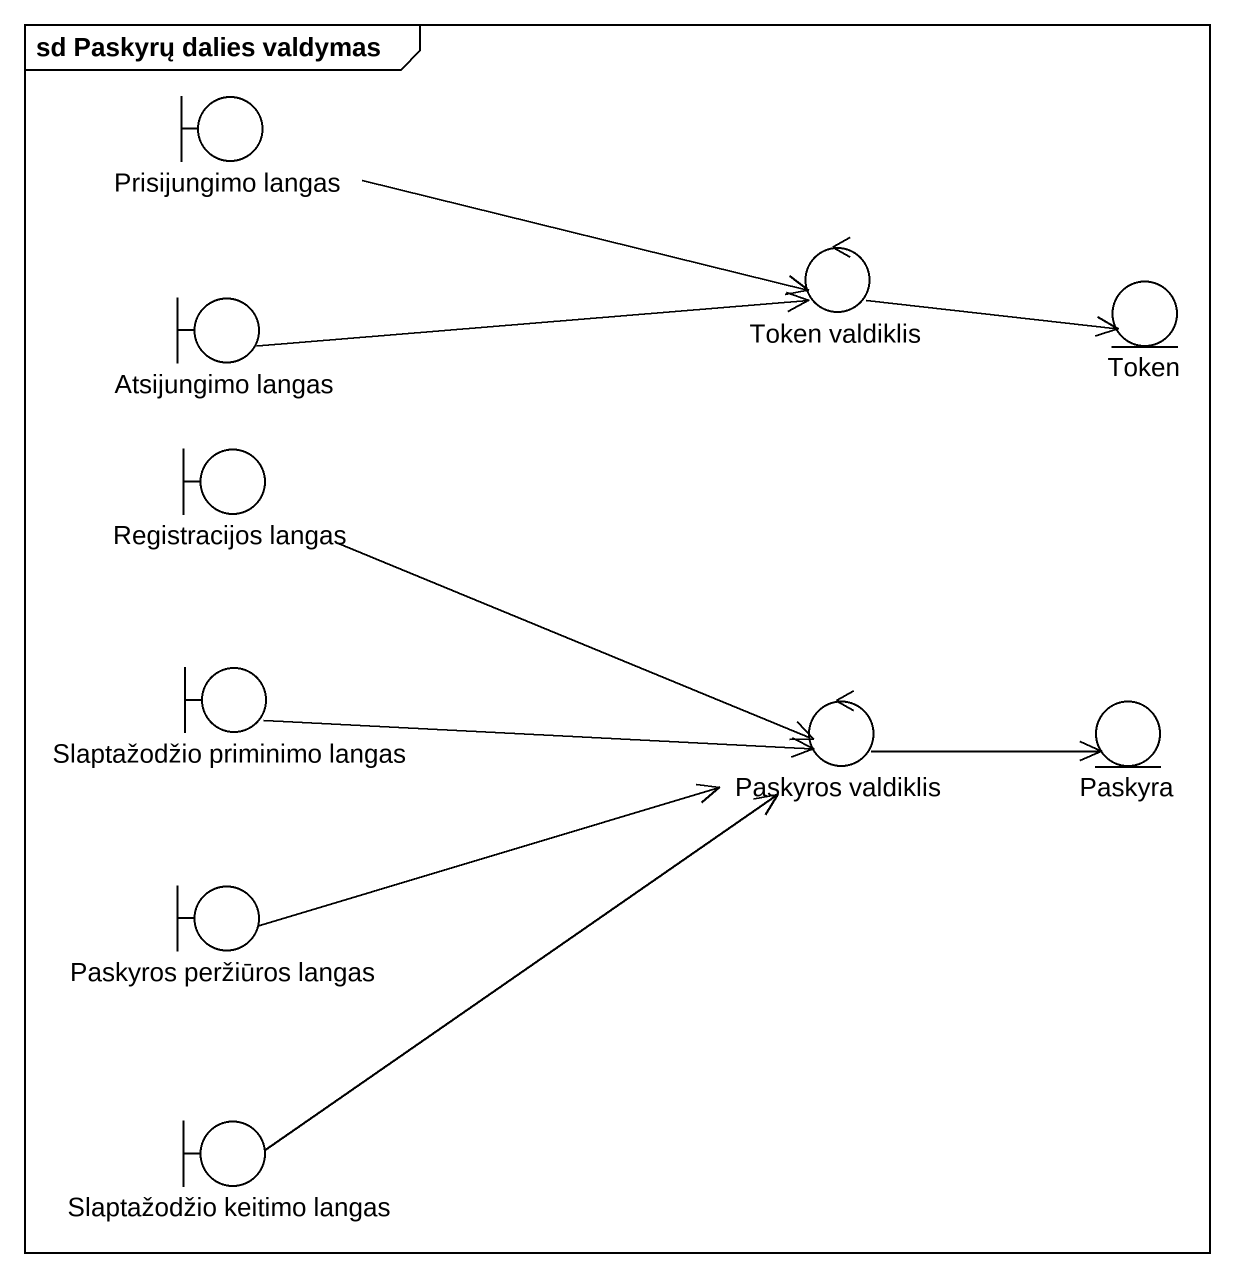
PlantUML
@startuml
mainframe sd Paskyrų dalies valdymas
boundary "Prisijungimo langas" as Prisijungimo_langas
boundary "Atsijungimo langas" as Atsijungimo_langas
control "Token valdiklis" as Token_valdiklis
entity Token
boundary "Registracijos langas" as Registracijos_langas
boundary "Slaptažodžio priminimo langas" as Slaptažodžio_priminimo
control "Paskyros valdiklis" as Paskyros_valdiklis
entity Paskyra
boundary "Paskyros peržiūros langas" as Paskyros_peržiūros_langas
boundary "Slaptažodžio keitimo langas" as Slaptažodžio_keitimo_langas
Prisijungimo_langas -right-> Token_valdiklis
Atsijungimo_langas -right-> Token_valdiklis
Token_valdiklis -right-> Token
Registracijos_langas -right-> Paskyros_valdiklis
Slaptažodžio_priminimo -right-> Paskyros_valdiklis
Paskyros_valdiklis -right-> Paskyra
Paskyros_peržiūros_langas -right-> Paskyros_valdiklis
Slaptažodžio_keitimo_langas -up-> Paskyros_valdiklis
@enduml
